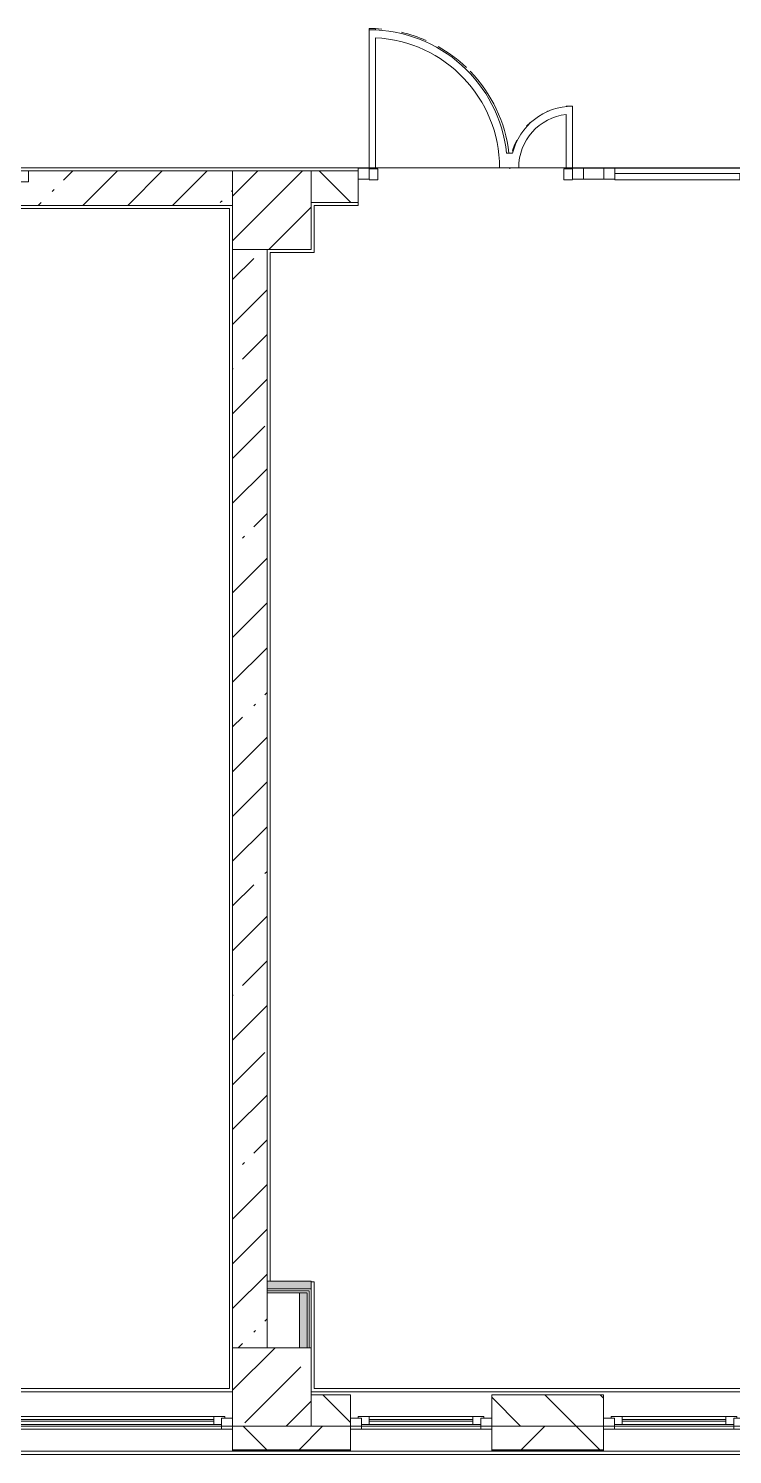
# Model space of a CAD drawing. Header units: millimetres. Extents: x -3724 to 231642, y -8553 to 29017.
# Drawn here: x 125814 to 130298, y -280 to 8808 of the extents above; entities that cross this region are included whole.
import ezdxf

# ---------------------------------------------------------------- set-up
doc = ezdxf.new("R2010")
doc.units = ezdxf.units.MM
for name, color, linetype, lineweight, true_color in [('A-DETL-GENF-5', 7, 'Continuous', 5, 0xaaaaaa), ('A-DOOR-2', 7, 'Continuous', 5, 0xaaaaaa), ('A-FLOR-1', 7, 'Continuous', 5, 0xaaaaaa), ('A-WALL-5', 7, 'Continuous', 5, 0x737373), ('I-WALL-1', 7, 'Continuous', 5, 0xe7e7e7)]:
    doc.layers.add(name, color=color, linetype=linetype, lineweight=lineweight, true_color=true_color)
for name, color, linetype, lineweight in [('A-GLAZ-2', 7, 'Continuous', 5), ('A-GLAZ-CURT-2', 7, 'Continuous', 5), ('A-GLAZ-CWMG-2', 7, 'Continuous', 5), ('A-WALL', 7, 'Continuous', 9), ('A-WALL-3', 7, 'Continuous', 5), ('I-WALL-3', 7, 'Continuous', 5), ('S-COLS-2', 7, 'Continuous', 5)]:
    doc.layers.add(name, color=color, linetype=linetype, lineweight=lineweight)
pattern_1 = [(45, (79704.28, 0), (-285.123, 285.123), []), (45, (79989.4, 0), (-285.123, 285.123), [504.031, -100.806, 16.764, -84.042])]

# ---------------------------------------------------------------- blocks, each defined once
blk = doc.blocks.new('BSC_Колонна _Прямоугольная - 500х500-V161-1_3_1_птичка')
at = {"layer": 'S-COLS-2'}
h = blk.add_hatch(dxfattribs=at)
h.set_pattern_fill('FP_122', color=256, style=0, pattern_type=2)
h.set_pattern_definition([(45, (-47660, -7650), (-285.123, 285.123), []), (45, (-47374.88, -7650), (-285.123, 285.123), [504.031, -100.806, 16.764, -84.042])])
h.paths.add_polyline_path([(250, -250), (250, 250), (-250, 250), (-250, -250), (-30, -250)])
for p, q in [((250, 250), (-250, 250)), ((-250, 250), (-250, -250)), ((250, -250), (250, 250)), ((-250, -250), (250, -250))]:
    blk.add_line(p, q, dxfattribs=at)
blk = doc.blocks.new('BSC_Колонна _Прямоугольная - 500х500-V166-1_3_1_птичка')
at = {"layer": 'S-COLS-2'}
h = blk.add_hatch(dxfattribs=at)
h.set_pattern_fill('FP_127', color=256, style=0, pattern_type=2)
h.set_pattern_definition([(45, (-47660, -150), (-285.123, 285.123), []), (45, (-47374.88, -150), (-285.123, 285.123), [504.031, -100.806, 16.764, -84.042])])
h.paths.add_polyline_path([(250, -250), (250, 250), (-250, 250), (-250, -250)])
for p, q in [((250, 250), (-250, 250)), ((-250, 250), (-250, -250)), ((250, -250), (250, 250)), ((-250, -250), (250, -250))]:
    blk.add_line(p, q, dxfattribs=at)
blk = doc.blocks.new('120_Окно_СКБ_1Ст - 120_Окно_СКБ_1Ст 900х2500_h_-20664874-1_3_1_птичка')
at = {"layer": 'A-GLAZ-2'}
for p, q in [((-450, -127), (-450, -57)), ((-450, -57), (-380, -57)), ((450, -57), (-450, -57)), ((-380, -57), (-380, -127)), ((380, -87), (-380, -87)), ((-380, -87), (-380, -127)), ((-330, -137), (-330, -87)), ((330, -137), (330, -87)), ((380, -127), (380, -57)), ((380, -57), (450, -57)), ((380, -127), (380, -87)), ((450, -57), (450, -127)), ((-380, -127), (-450, -127)), ((-450, -127), (-400, -127)), ((-380, -127), (-400, -127)), ((-400, -127), (-400, -137)), ((-400, -137), (400, -137)), ((400, -137), (-400, -137)), ((-330, -107), (330, -107)), ((330, -117), (-330, -117)), ((450, -127), (380, -127)), ((400, -127), (380, -127)), ((400, -127), (450, -127)), ((400, -137), (400, -127))]:
    blk.add_line(p, q, dxfattribs=at)
blk = doc.blocks.new('120_Окно_СКБ_2Ст - 120_Окно_СКБ_2Ст 2100х2500 _мал створка справа_-V178-1_3_1_птичка')
at = {"layer": 'A-GLAZ-2'}
for p, q in [((-1050, -127), (-1050, -57)), ((-1050, -57), (-980, -57)), ((1050, -57), (-1050, -57)), ((-980, -57), (-980, -127)), ((150, -87), (-980, -87)), ((-980, -87), (-980, -127)), ((-930, -137), (-930, -87)), ((100, -137), (100, -87)), ((150, -127), (150, -57)), ((150, -57), (220, -57)), ((150, -127), (150, -87)), ((220, -57), (220, -127)), ((980, -87), (220, -87)), ((220, -87), (220, -127)), ((270, -137), (270, -87)), ((930, -137), (930, -87)), ((980, -127), (980, -57)), ((980, -57), (1050, -57)), ((980, -127), (980, -87)), ((1050, -57), (1050, -127)), ((-980, -127), (-1050, -127)), ((-1050, -127), (-1000, -127)), ((-980, -127), (-1000, -127)), ((-1000, -127), (-1000, -137)), ((-1000, -137), (170, -137)), ((170, -137), (-1000, -137)), ((-930, -107), (100, -107)), ((100, -117), (-930, -117)), ((220, -127), (150, -127)), ((170, -127), (150, -127)), ((170, -127), (200, -127)), ((170, -137), (170, -127)), ((220, -127), (200, -127)), ((200, -127), (200, -137)), ((200, -137), (1000, -137)), ((1000, -137), (200, -137)), ((270, -107), (930, -107)), ((930, -117), (270, -117)), ((1050, -127), (980, -127)), ((1000, -127), (980, -127)), ((1000, -127), (1050, -127)), ((1000, -137), (1000, -127))]:
    blk.add_line(p, q, dxfattribs=at)
blk = doc.blocks.new('120_Окно_СКБ_2Ст - 120_Окно_СКБ_2Ст 3100х2500 _мал_створка слева_-V187-1_3_1_птичка')
at = {"layer": 'A-GLAZ-2'}
for p, q in [((-1550, -127), (-1550, -57)), ((-1550, -57), (-1480, -57)), ((1550, -57), (-1550, -57)), ((-1480, -57), (-1480, -127)), ((650, -87), (-1480, -87)), ((-1480, -87), (-1480, -127)), ((-1430, -137), (-1430, -87)), ((600, -137), (600, -87)), ((650, -127), (650, -57)), ((650, -57), (720, -57)), ((650, -127), (650, -87)), ((720, -57), (720, -127)), ((1480, -87), (720, -87)), ((720, -87), (720, -127)), ((770, -137), (770, -87)), ((1430, -137), (1430, -87)), ((1480, -127), (1480, -57)), ((1480, -57), (1550, -57)), ((1480, -127), (1480, -87)), ((1550, -57), (1550, -127)), ((-1480, -127), (-1550, -127)), ((-1550, -127), (-1500, -127)), ((-1480, -127), (-1500, -127)), ((-1500, -127), (-1500, -137)), ((-1500, -137), (670, -137)), ((670, -137), (-1500, -137)), ((-1430, -107), (600, -107)), ((600, -117), (-1430, -117)), ((720, -127), (650, -127)), ((670, -127), (650, -127)), ((670, -127), (700, -127)), ((670, -137), (670, -127)), ((720, -127), (700, -127)), ((700, -127), (700, -137)), ((700, -137), (1500, -137)), ((1500, -137), (700, -137)), ((770, -107), (1430, -107)), ((1430, -117), (770, -117)), ((1550, -127), (1480, -127)), ((1500, -127), (1480, -127)), ((1500, -127), (1550, -127)), ((1500, -137), (1500, -127))]:
    blk.add_line(p, q, dxfattribs=at)
blk = doc.blocks.new('Дверь_Витражная_остекление_ - ДВН_ДАО_Главный вход_1200 в свету-V281-1_3_1_птичка')
at = {"layer": 'A-DETL-GENF-5'}
for p, q in [((-607.5, 925), (-647.5, 925)), ((-647.5, 925), (-647.5, 917)), ((-607.5, 914.7), (-607.5, 925)), ((647.5, 430), (607.5, 430)), ((-647.5, 30), (-607.5, 30)), ((-592.5, 30), (-647.5, 30)), ((-607.5, 30), (-607.5, 37)), ((-592.5, -40), (-592.5, 30)), ((592.5, -40), (592.5, 30)), ((592.5, 30), (647.5, 30)), ((607.5, 37), (607.5, 30)), ((607.5, 30), (647.5, 30)), ((-647.5, -40), (-592.5, -40)), ((647.5, -40), (592.5, -40))]:
    blk.add_line(p, q, dxfattribs=at)
at = {"layer": 'A-DOOR-2'}
blk.add_line((-647.5, 925), (-647.5, 917), dxfattribs=at)
for centre, radius, start, end in [((-647.5, 30), 895, 84.89417, 90), ((-647.5, 30), 895, 66.09157, 76.75735), ((-647.5, 30), 895, 46.29046, 60.65283), ((-647.5, 30), 895, 6.49726, 44.08654), ((647.5, 30), 400, 111.27932, 114.05027), ((647.5, 30), 400, 132.31117, 137.0053), ((647.5, 30), 400, 152.83924, 163.42706), ((647.5, 30), 400, 178.97108, 180), ((-647.5, 30), 895, 360, 0.45558)]:
    blk.add_arc(centre, radius, start, end, dxfattribs=at)
blk = doc.blocks.new('Системная панель - Стемалит - 40мм-V275-1_3_1_птичка')
at = {"layer": 'A-GLAZ-CURT-2'}
for p, q in [((65, 35), (-65, 35)), ((-65, 35), (-65, -35)), ((65, -35), (65, 35)), ((-65, -35), (65, -35))]:
    blk.add_line(p, q, dxfattribs=at)
blk = doc.blocks.new('Прямоугольный импост - 50 x 70 мм-V276-1_3_1_птичка')
at = {"layer": 'A-GLAZ-CWMG-2'}
for p, q in [((-35, 35), (35, 35)), ((-35, -35), (-35, 35)), ((35, 35), (35, -35)), ((35, -35), (-35, -35))]:
    blk.add_line(p, q, dxfattribs=at)
blk = doc.blocks.new('Прямоугольный импост - 50 x 70 мм-V277-1_3_1_птичка')
at = {"layer": 'A-GLAZ-CWMG-2'}
for p, q in [((0, 35), (-70, 35)), ((-70, 35), (-70, -35)), ((0, -35), (0, 35)), ((-70, -35), (0, -35))]:
    blk.add_line(p, q, dxfattribs=at)
blk = doc.blocks.new('Системная панель - Стекло - 40мм-V282-1_3_1_птичка')
at = {"layer": 'A-GLAZ-CURT-2'}
for p, q in [((397.5, 0), (-397.5, 0)), ((-397.5, 0), (-397.5, -40)), ((397.5, -40), (397.5, 0)), ((-397.5, -40), (397.5, -40))]:
    blk.add_line(p, q, dxfattribs=at)
blk = doc.blocks.new('Прямоугольный импост - 50 x 70 мм-V279-1_3_1_птичка')
at = {"layer": 'A-GLAZ-CWMG-2'}
for p, q in [((-35, 35), (35, 35)), ((-35, -35), (-35, 35)), ((35, 35), (35, -35)), ((35, -35), (-35, -35))]:
    blk.add_line(p, q, dxfattribs=at)
blk = doc.blocks.new('Прямоугольный импост - 50 x 70 мм-V280-1_3_1_птичка')
at = {"layer": 'A-GLAZ-CWMG-2'}
blk.add_line((41770, 7918), (40975, 7918), dxfattribs=at)
blk = doc.blocks.new('120_Окно_СКБ_1Ст - 120_Окно_СКБ_1Ст 400х1200 EI30-V286-1_3_1_птичка')
at = {"layer": 'A-GLAZ-2'}
for p, q in [((-600, 40), (-600, 110)), ((-600, 110), (-530, 110)), ((600, 110), (-600, 110)), ((-530, 110), (-530, 40)), ((530, 40), (530, 110)), ((530, 110), (600, 110)), ((600, 110), (600, 40)), ((-530, 40), (-600, 40)), ((-600, 40), (600, 40)), ((530, 80), (-530, 80)), ((530, 70), (-530, 70)), ((600, 40), (530, 40))]:
    blk.add_line(p, q, dxfattribs=at)

msp = doc.modelspace()

# ---------------------------------------------------------------- hatches: boundary and pattern name
at = {"layer": 'A-WALL-3'}
h = msp.add_hatch(dxfattribs=at)
h.set_pattern_fill('FP_119', color=256, style=0, pattern_type=2)
h.set_pattern_definition([(135, (79704.28, 0), (-176.7767, -176.7767), [])])
h.paths.add_polyline_path([(136614.3, -100), (136864.3, -100), (136864.3, 100), (136614.3, 100), (136614.3, 33.3)])
h.paths.add_polyline_path([(127614.3, -100), (127864.3, -100), (127864.3, 100), (127614.3, 100)])
h.paths.add_polyline_path([(128764.3, -100), (129475.8, -100), (129475.8, 100), (128764.3, 100)])
h.paths.add_polyline_path([(144864.3, -100), (145114.3, -100), (145114.3, 100), (144864.3, 100)])
h.paths.add_polyline_path([(143786.9, -100), (143964.3, -100), (143964.3, 100), (143414.3, 100), (143414.3, -100)])
h.paths.add_polyline_path([(131575.8, -100), (131614.3, -94.7), (131614.3, 100), (131575.8, 100)])
h.paths.add_polyline_path([(141114.3, -100), (141314.3, -100), (141314.3, 100), (141114.3, 100), (141114.3, 42.9)])
h.paths.add_polyline_path([(132114.3, -100), (133014.3, -100), (133014.3, 100), (132114.3, 100), (132114.3, -25.1)])
h.paths.add_polyline_path([(139591.7, -100), (139714.3, -100), (139714.3, 100), (138964.3, 100), (138964.3, -100)])
h = msp.add_hatch(dxfattribs=at)
h.set_pattern_fill('FP_137', color=256, style=0, pattern_type=2)
h.set_pattern_definition([(45, (79704.3, 0), (-353.5534, 353.5534), []), (135, (79704.3, 0), (-353.5534, -353.5534), [])])
h.paths.add_polyline_path([(155398.1, -250), (155404.3, -250), (155404.3, -100), (153684.3, -100), (153684.3, -250), (155396.3, -250)])
h.paths.add_polyline_path([(143964.3, -250), (143964.3, -100), (143414.3, -100), (143414.3, -250), (143786.9, -250)])
h.paths.add_polyline_path([(144864.3, -250), (145864.3, -250), (145864.3, -100), (144864.3, -100), (144864.3, -118)])
h.paths.add_polyline_path([(146764.3, -250), (150364.3, -250), (150364.3, -100), (146764.3, -100), (146764.3, -113)])
h.paths.add_polyline_path([(151652.9, -250), (151984.3, -250), (151984.3, -100), (151264.3, -101.8), (151264.3, -250)])
h.paths.add_polyline_path([(140640.5, -250), (141314.3, -250), (141314.3, -100), (140614.3, -100), (140614.3, -250)])
h.paths.add_polyline_path([(139714.3, -250), (139714.3, -100), (138964.3, -100), (138964.3, -250), (139591.7, -250)])
h.paths.add_polyline_path([(136864.3, -250), (136864.3, -100), (136114.3, -100), (136114.3, -250), (136445.3, -250)])
h.paths.add_polyline_path([(131575.8, -250), (133014.3, -250), (133014.3, -100), (131575.8, -100), (131575.8, -150.7)])
h.paths.add_polyline_path([(122441.8, -250), (124014.3, -250), (124014.3, -100), (122441.8, -100), (122441.8, -173.5)])
h.paths.add_polyline_path([(119664.5, -250), (120341.8, -250), (120341.8, -100), (119644.3, -100), (119644.3, -250)])
h.paths.add_polyline_path([(129475.8, -250), (129475.8, -100), (128764.3, -100), (128764.3, -250), (129103.7, -250)])
h.paths.add_polyline_path([(118095.3, -250), (118744.3, -250), (118744.3, -100), (118095.3, -100), (118095.3, -186.7)])
h.paths.add_polyline_path([(127864.3, -250), (127864.3, -100), (127114.3, -100), (127114.3, -250)])
at = {"layer": 'I-WALL-1'}
for points in [[(127605.7, 775), (127614.3, 775), (127614.3, 825), (127334.3, 820), (127334.3, 775), (127589.3, 775)], [(127539.3, 400), (127589.3, 400), (127589.3, 750), (127539.3, 750), (127539.3, 500)]]:
    msp.add_hatch(color=256, dxfattribs=at).paths.add_polyline_path(points)
at = {"layer": 'I-WALL-3'}
h = msp.add_hatch(dxfattribs=at)
h.set_pattern_fill('FP_118', color=256, style=0, pattern_type=2)
h.set_pattern_definition(pattern_1)
h.paths.add_polyline_path([(125634.3, 7680), (127114.3, 7680), (127114.3, 7900), (125814.3, 7900), (125814.3, 7830), (124614.3, 7830), (124614.3, 7900), (123114.3, 7900), (123114.3, 7680), (123914.3, 7680)])
h = msp.add_hatch(dxfattribs=at)
h.set_pattern_fill('FP_136', color=256, style=0, pattern_type=2)
h.set_pattern_definition([(135, (79704.3, 0), (-353.5534, -353.5534), [])])
h.paths.add_polyline_path([(131598.1, 7700), (131614.3, 7700), (131614.3, 7900), (130414.3, 7900), (130414.3, 7700), (131594.3, 7700)])
h.paths.add_polyline_path([(127614.3, 7700), (127914.3, 7700), (127914.3, 7900), (127614.3, 7900), (127614.3, 7876)])
h = msp.add_hatch(dxfattribs=at)
h.set_pattern_fill('FP_118', color=256, style=0, pattern_type=2)
h.set_pattern_definition(pattern_1)
h.paths.add_polyline_path([(127114.3, 400), (127334.3, 400), (127334.3, 7400), (127114.3, 7400), (127114.3, 500)])

# ---------------------------------------------------------------- linework, layer by layer
at = {"layer": 'A-FLOR-1'}
for p, q in [((127984.3, 8800), (127984.3, 7920)), ((128024.3, 7920), (128024.3, 8749)), ((129279.3, 7920), (129279.3, 8313)), ((129239.3, 8260.7), (129239.3, 7920)), ((128897.4, 8012.8), (128859.4, 8012.8)), ((118444.3, 7920), (145620.6, 7920)), ((127094.3, 7660), (123914.3, 7660)), ((127094.3, 140), (127094.3, 7660)), ((127914.3, 7680), (127634.3, 7680)), ((127634.3, 7680), (127634.3, 7380)), ((127914.3, 7700), (127914.3, 7680)), ((127634.3, 7380), (127354.3, 7380)), ((127354.3, 7380), (127354.3, 825)), ((127614.3, 820), (127634.3, 820)), ((127634.3, 820), (127634.3, 140)), ((123414.3, 140), (127094.3, 140)), ((127634.3, 140), (131555.8, 140))]:
    msp.add_line(p, q, dxfattribs=at)
for centre, radius, start, end in [((127984.3, 7920), 880, 6.05535, 90), ((127984.3, 7920), 830, 360, 87.23769), ((129279.3, 7920), 393, 90, 166.33705), ((129279.3, 7920), 343, 96.69696, 180)]:
    msp.add_arc(centre, radius, start, end, dxfattribs=at)
at = {"layer": 'A-WALL'}
for p, q in [((127334.3, 825), (127334.3, 750)), ((127334.3, 775), (127614.3, 775)), ((127334.3, 762.5), (127601.8, 762.5)), ((127589.3, 750), (127539.3, 750)), ((127589.3, 400), (127589.3, 750)), ((127601.8, 400), (127601.8, 762.5)), ((127864.3, -100), (127614.3, -100)), ((129475.8, -100), (128764.3, -100)), ((127114.3, -250), (127864.3, -250)), ((127114.3, -253), (127864.3, -253)), ((128764.3, -250), (129475.8, -250)), ((128764.3, -253), (129475.8, -253))]:
    msp.add_line(p, q, dxfattribs=at)
at = {"layer": 'A-WALL-3'}
for p, q in [((127864.3, 100), (127614.3, 100)), ((127864.3, -258), (127864.3, 100)), ((129475.8, 100), (128764.3, 100)), ((128764.3, 100), (128764.3, -258)), ((129475.8, -258), (129475.8, 100)), ((124014.3, -100), (127114.3, -100)), ((127114.3, -100), (127114.3, -258)), ((127864.3, -100), (128764.3, -100)), ((129475.8, -100), (131575.8, -100)), ((129475.8, -258), (118095.3, -258)), ((143964.3, -258), (129475.8, -258))]:
    msp.add_line(p, q, dxfattribs=at)
at = {"layer": 'A-WALL-5'}
msp.add_line((151984.3, -280), (79414.3, -280), dxfattribs=at)
at = {"layer": 'I-WALL-3'}
for p, q in [((127114.3, 7900), (125814.3, 7900)), ((127914.3, 7900), (127614.3, 7900)), ((127914.3, 7700), (127914.3, 7900)), ((123894.3, 7680), (127114.3, 7680)), ((127614.3, 7700), (127914.3, 7700)), ((127114.3, 7400), (127114.3, 400)), ((127334.3, 825), (127334.3, 7400)), ((127614.3, 825), (127334.3, 825)), ((127614.3, 400), (127614.3, 825)), ((127334.3, 400), (127334.3, 750)), ((127334.3, 750), (127539.3, 750)), ((127539.3, 750), (127539.3, 400)), ((123393.5, 120), (127114.3, 120)), ((127614.3, 120), (131614.3, 120))]:
    msp.add_line(p, q, dxfattribs=at)

# ---------------------------------------------------------------- block references
at = {"layer": 'A-DOOR-2'}
msp.add_blockref('Дверь_Витражная_остекление_ - ДВН_ДАО_Главный вход_1200 в свету-V281-1_3_1_птичка', (128631.8, 7883), dxfattribs=at)
at = {"layer": 'A-GLAZ-2'}
msp.add_blockref('120_Окно_СКБ_1Ст - 120_Окно_СКБ_1Ст 400х1200 EI30-V286-1_3_1_птичка', (125214.3, 7790), dxfattribs=at)
at = {"layer": 'A-GLAZ-2', "rotation": 180}
for name, p in [('120_Окно_СКБ_2Ст - 120_Окно_СКБ_2Ст 3100х2500 _мал_створка слева_-V187-1_3_1_птичка', (125564.3, -175)), ('120_Окно_СКБ_1Ст - 120_Окно_СКБ_1Ст 900х2500_h_-20664874-1_3_1_птичка', (128314.3, -175)), ('120_Окно_СКБ_2Ст - 120_Окно_СКБ_2Ст 2100х2500 _мал створка справа_-V178-1_3_1_птичка', (130525.8, -175))]:
    msp.add_blockref(name, p, dxfattribs=at)
at = {"layer": 'A-GLAZ-CURT-2'}
for name, p in [('Системная панель - Стемалит - 40мм-V275-1_3_1_птичка', (129414.3, 7883)), ('Системная панель - Стекло - 40мм-V282-1_3_1_птичка', (129946.8, 7883))]:
    msp.add_blockref(name, p, dxfattribs=at)
at = {"layer": 'A-GLAZ-CWMG-2', "rotation": 180}
msp.add_blockref('Прямоугольный импост - 50 x 70 мм-V277-1_3_1_птичка', (127914.3, 7883), dxfattribs=at)
at = {"layer": 'A-GLAZ-CWMG-2', "extrusion": (0, 0, -1), "rotation": 180}
for name, p in [('Прямоугольный импост - 50 x 70 мм-V276-1_3_1_птичка', (-129314.3, 7883)), ('Прямоугольный импост - 50 x 70 мм-V279-1_3_1_птичка', (-129514.3, 7883))]:
    msp.add_blockref(name, p, dxfattribs=at)
at = {"layer": 'A-GLAZ-CWMG-2'}
msp.add_blockref('Прямоугольный импост - 50 x 70 мм-V280-1_3_1_птичка', (88574.3, 0), dxfattribs=at)
at = {"layer": 'S-COLS-2'}
for name, p in [('BSC_Колонна _Прямоугольная - 500х500-V161-1_3_1_птичка', (127364.3, 7650)), ('BSC_Колонна _Прямоугольная - 500х500-V166-1_3_1_птичка', (127364.3, 150))]:
    msp.add_blockref(name, p, dxfattribs=at)

doc.saveas('drawing.dxf')
